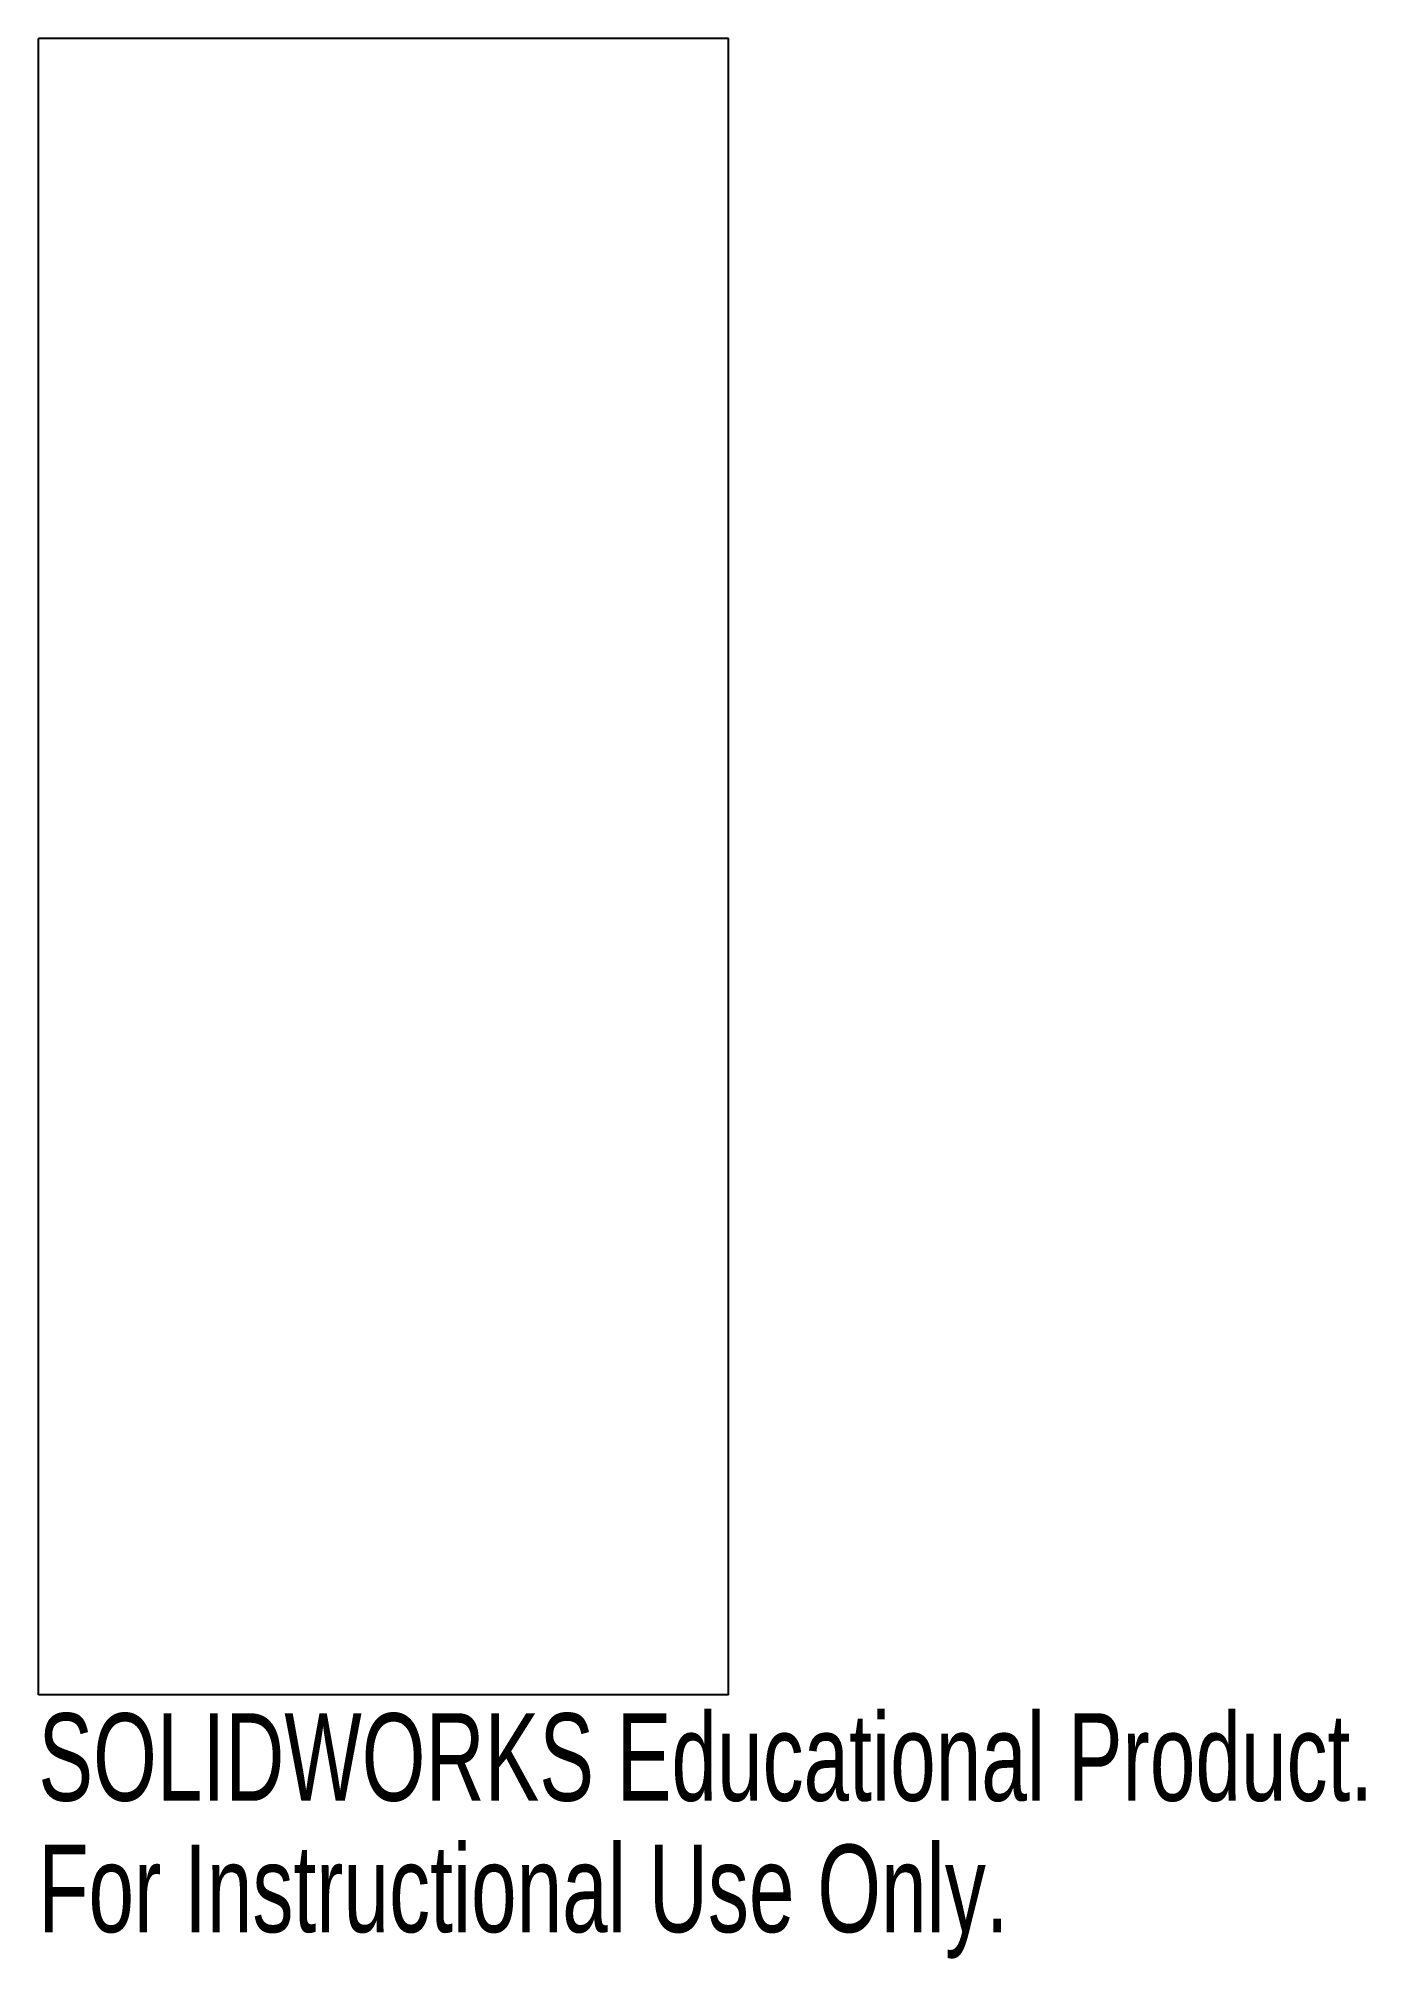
# Model space of a CAD drawing. Header units: inches. Extents: x -3.05 to -0.16, y -4.17 to 0.
import ezdxf

# ---------------------------------------------------------------- set-up
doc = ezdxf.new("R2010")
doc.units = ezdxf.units.IN
doc.header["$MEASUREMENT"] = 0
doc.styles.add('SLDTEXTSTYLE0', font='TXT', dxfattribs={"width": 0.7})

msp = doc.modelspace()

# ---------------------------------------------------------------- linework, layer by layer
at = {"color": 7, "linetype": 'Continuous', "lineweight": 25}
for p, q in [((-3.0458, -3.6), (-3.0458, 0)), ((-1.5458, 0), (-3.0458, 0)), ((-1.5458, -3.6), (-1.5458, 0)), ((-1.5458, -3.6), (-3.0458, -3.6))]:
    msp.add_line(p, q, dxfattribs=at)

# ---------------------------------------------------------------- texts
at = {"color": 7, "linetype": 'Continuous', "char_height": 0.1903, "attachment_point": 1, "style": 'SLDTEXTSTYLE0'}
for s, insert in [('SOLIDWORKS Educational Product.', (-3.0458, -3.6401)), ('For Instructional Use Only.', (-3.0458, -3.9256))]:
    msp.add_mtext(s, dxfattribs=dict(at, insert=insert))

doc.saveas('drawing.dxf')
